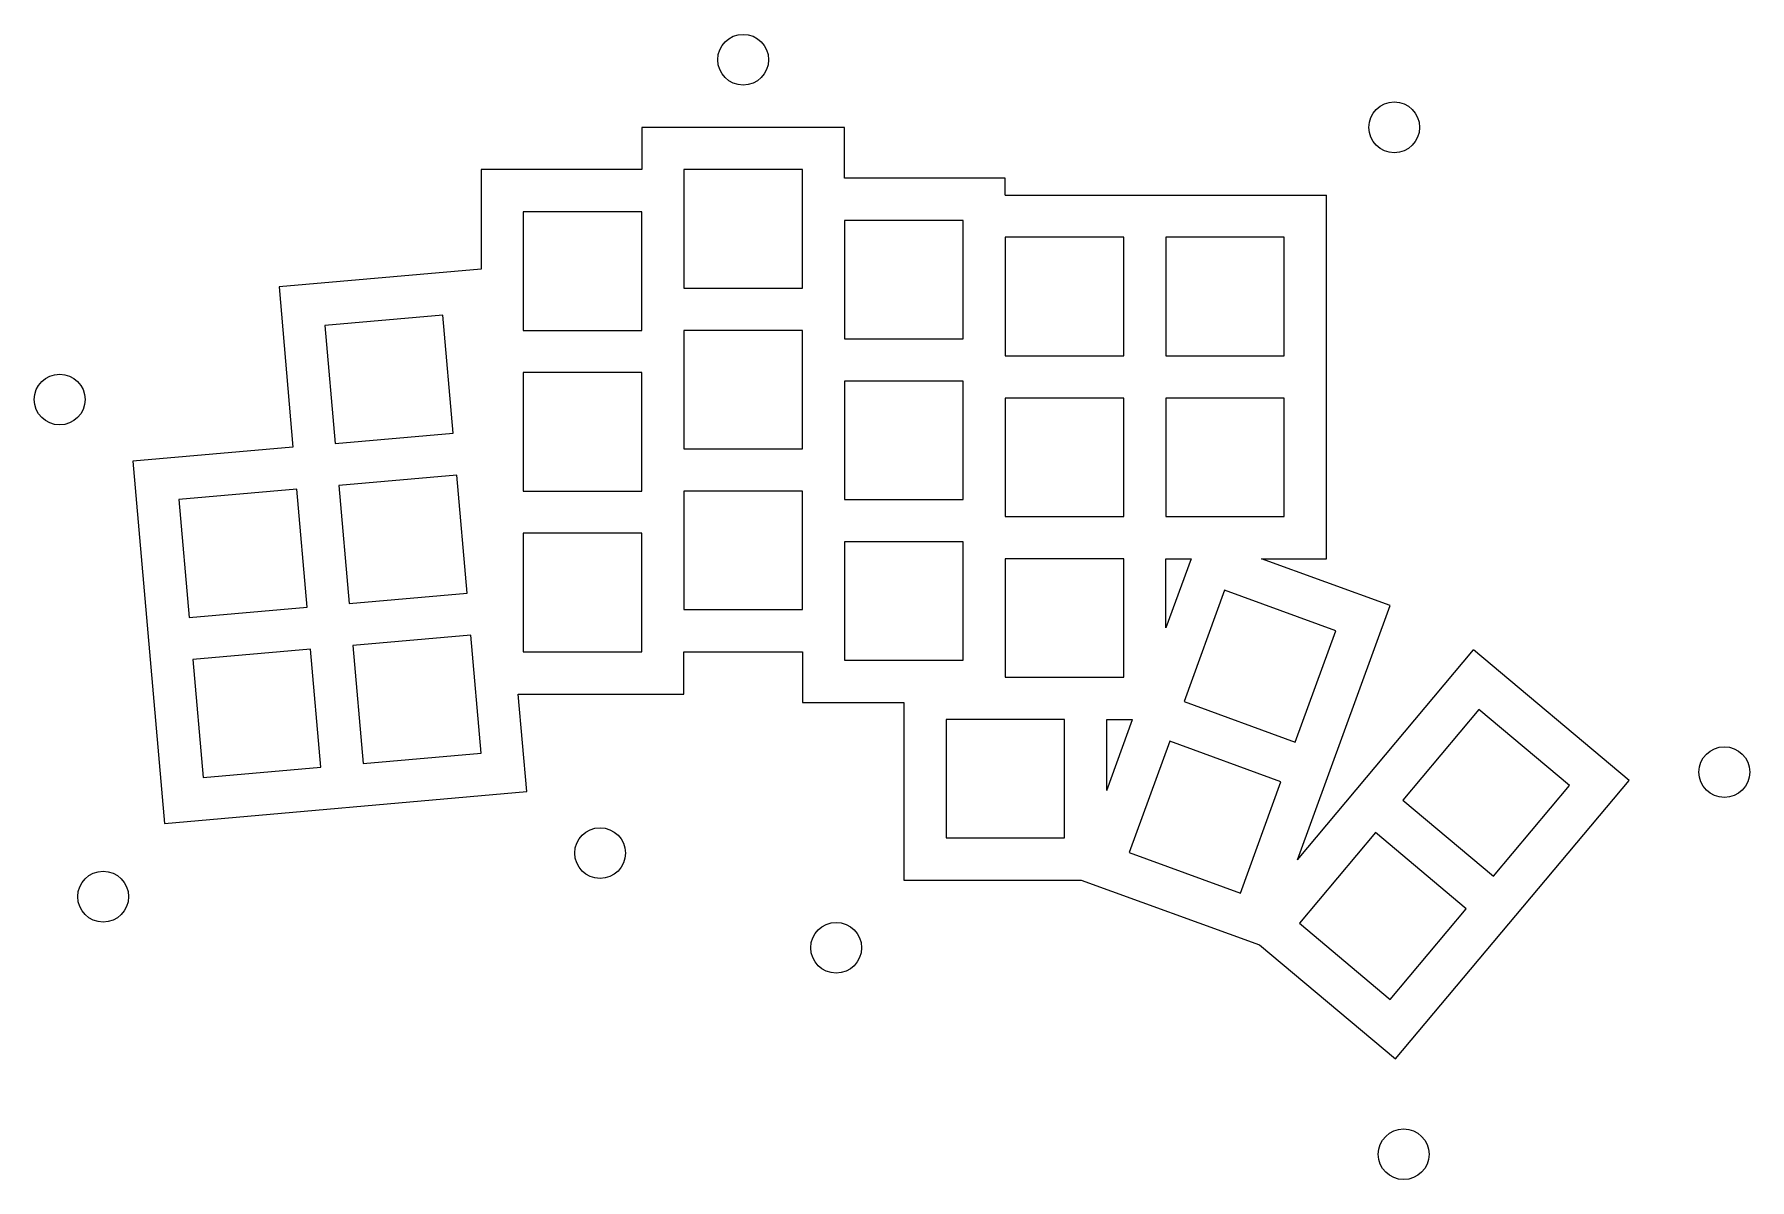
# Model space of a CAD drawing. Header units: millimetres. Extents: x -26 to 177, y -55 to 80.
import ezdxf

# ---------------------------------------------------------------- set-up
doc = ezdxf.new("R2010")
doc.units = ezdxf.units.MM

msp = doc.modelspace()

# ---------------------------------------------------------------- linework, layer by layer
for p, q in [((69.51, 69.29), (45.51, 69.29)), ((45.51, 69.29), (45.51, 64.29)), ((69.51, 63.29), (69.51, 69.29)), ((45.51, 64.29), (26.51, 64.29)), ((26.51, 64.29), (26.51, 52.51)), ((64.51, 64.29), (50.51, 64.29)), ((50.51, 64.29), (50.51, 50.29)), ((64.51, 50.29), (64.51, 64.29)), ((88.51, 63.29), (69.51, 63.29)), ((88.51, 61.29), (88.51, 63.29)), ((88.51, 61.29), (126.51, 61.29)), ((126.51, 18.29), (126.51, 61.29)), ((45.51, 59.29), (31.51, 59.29)), ((31.51, 59.29), (31.51, 45.29)), ((45.51, 45.29), (45.51, 59.29)), ((83.51, 58.29), (69.51, 58.29)), ((69.51, 58.29), (69.51, 44.29)), ((83.51, 44.29), (83.51, 58.29)), ((102.51, 56.29), (88.51, 56.29)), ((88.51, 56.29), (88.51, 42.29)), ((102.51, 42.29), (102.51, 56.29)), ((121.51, 56.29), (107.51, 56.29)), ((107.51, 56.29), (107.51, 42.29)), ((121.51, 42.29), (121.51, 56.29)), ((26.51, 52.51), (2.62, 50.42)), ((2.62, 50.42), (4.27, 31.49)), ((50.51, 50.29), (64.51, 50.29)), ((21.98, 47.09), (8.03, 45.87)), ((23.2, 33.15), (21.98, 47.09)), ((8.03, 45.87), (9.25, 31.93)), ((31.51, 45.29), (45.51, 45.29)), ((64.51, 45.29), (50.51, 45.29)), ((50.51, 45.29), (50.51, 31.29)), ((64.51, 31.29), (64.51, 45.29)), ((69.51, 44.29), (83.51, 44.29)), ((88.51, 42.29), (102.51, 42.29)), ((107.51, 42.29), (121.51, 42.29)), ((45.51, 40.29), (31.51, 40.29)), ((31.51, 40.29), (31.51, 26.29)), ((45.51, 26.29), (45.51, 40.29)), ((83.51, 39.29), (69.51, 39.29)), ((69.51, 39.29), (69.51, 25.29)), ((83.51, 25.29), (83.51, 39.29)), ((102.51, 37.29), (88.51, 37.29)), ((88.51, 37.29), (88.51, 23.29)), ((102.51, 23.29), (102.51, 37.29)), ((121.51, 37.29), (107.51, 37.29)), ((107.51, 37.29), (107.51, 23.29)), ((121.51, 23.29), (121.51, 37.29)), ((9.25, 31.93), (23.2, 33.15)), ((4.27, 31.49), (-14.66, 29.84)), ((50.51, 31.29), (64.51, 31.29)), ((-14.66, 29.84), (-10.91, -13)), ((4.71, 26.51), (-9.24, 25.29)), ((5.93, 12.56), (4.71, 26.51)), ((23.64, 28.17), (9.69, 26.95)), ((9.69, 26.95), (10.91, 13)), ((24.86, 14.22), (23.64, 28.17)), ((-9.24, 25.29), (-8.02, 11.34)), ((31.51, 26.29), (45.51, 26.29)), ((64.51, 26.29), (50.51, 26.29)), ((50.51, 26.29), (50.51, 12.29)), ((64.51, 12.29), (64.51, 26.29)), ((69.51, 25.29), (83.51, 25.29)), ((88.51, 23.29), (102.51, 23.29)), ((107.51, 23.29), (121.51, 23.29)), ((45.51, 21.29), (31.51, 21.29)), ((31.51, 21.29), (31.51, 7.29)), ((45.51, 7.29), (45.51, 21.29)), ((83.51, 20.29), (69.51, 20.29)), ((69.51, 20.29), (69.51, 6.29)), ((83.51, 6.29), (83.51, 20.29)), ((102.51, 18.29), (88.51, 18.29)), ((88.51, 18.29), (88.51, 4.29)), ((102.51, 4.29), (102.51, 18.29)), ((107.51, 10.12), (107.51, 18.29)), ((107.51, 18.29), (110.48, 18.29)), ((110.48, 18.29), (107.51, 10.12)), ((118.8, 18.29), (126.51, 18.29)), ((134.01, 12.76), (118.8, 18.29)), ((10.91, 13), (24.86, 14.22)), ((114.45, 14.56), (109.66, 1.4)), ((127.6, 9.77), (114.45, 14.56)), ((-8.02, 11.34), (5.93, 12.56)), ((50.51, 12.29), (64.51, 12.29)), ((123.06, -17.32), (134.01, 12.76)), ((25.29, 9.24), (11.34, 8.02)), ((26.51, -4.71), (25.29, 9.24)), ((122.81, -3.39), (127.6, 9.77)), ((6.36, 7.58), (-7.58, 6.36)), ((-7.58, 6.36), (-6.36, -7.58)), ((7.58, -6.36), (6.36, 7.58)), ((11.34, 8.02), (12.56, -5.93)), ((31.51, 7.29), (45.51, 7.29)), ((50.51, 2.29), (50.51, 7.29)), ((50.51, 7.29), (64.51, 7.29)), ((64.51, 7.29), (64.51, 1.29)), ((69.51, 6.29), (83.51, 6.29)), ((123.06, -17.32), (143.89, 7.5)), ((162.28, -7.92), (143.89, 7.5)), ((88.51, 4.29), (102.51, 4.29)), ((31.93, -9.25), (30.92, 2.29)), ((30.92, 2.29), (50.51, 2.29)), ((64.51, 1.29), (76.51, 1.29)), ((76.51, 1.29), (76.51, -19.71)), ((109.66, 1.4), (122.81, -3.39)), ((144.51, 0.46), (135.51, -10.26)), ((155.23, -8.54), (144.51, 0.46)), ((95.51, -0.71), (81.51, -0.71)), ((81.51, -0.71), (81.51, -14.71)), ((95.51, -14.71), (95.51, -0.71)), ((100.51, -0.71), (103.57, -0.71)), ((100.51, -9.11), (100.51, -0.71)), ((100.51, -9.11), (103.57, -0.71)), ((107.95, -3.3), (103.16, -16.45)), ((121.1, -8.09), (107.95, -3.3)), ((12.56, -5.93), (26.51, -4.71)), ((-6.36, -7.58), (7.58, -6.36)), ((116.31, -21.24), (121.1, -8.09)), ((134.64, -40.86), (162.28, -7.92)), ((-10.91, -13), (31.93, -9.25)), ((146.23, -19.26), (155.23, -8.54)), ((135.51, -10.26), (146.23, -19.26)), ((132.29, -14.1), (123.29, -24.82)), ((143.02, -23.09), (132.29, -14.1)), ((81.51, -14.71), (95.51, -14.71)), ((103.16, -16.45), (116.31, -21.24)), ((76.51, -19.71), (97.48, -19.71)), ((97.48, -19.71), (118.57, -27.38)), ((134.02, -33.82), (143.02, -23.09)), ((123.29, -24.82), (134.02, -33.82)), ((118.57, -27.38), (134.64, -40.86))]:
    msp.add_line(p, q)
for centre in [(57.51, 77.29), (134.51, 69.29), (-23.32, 37.11), (173.55, -6.94), (40.59, -16.52), (-18.18, -21.67), (68.51, -27.71), (135.62, -52.13)]:
    msp.add_circle(centre, 3)

doc.saveas('drawing.dxf')
